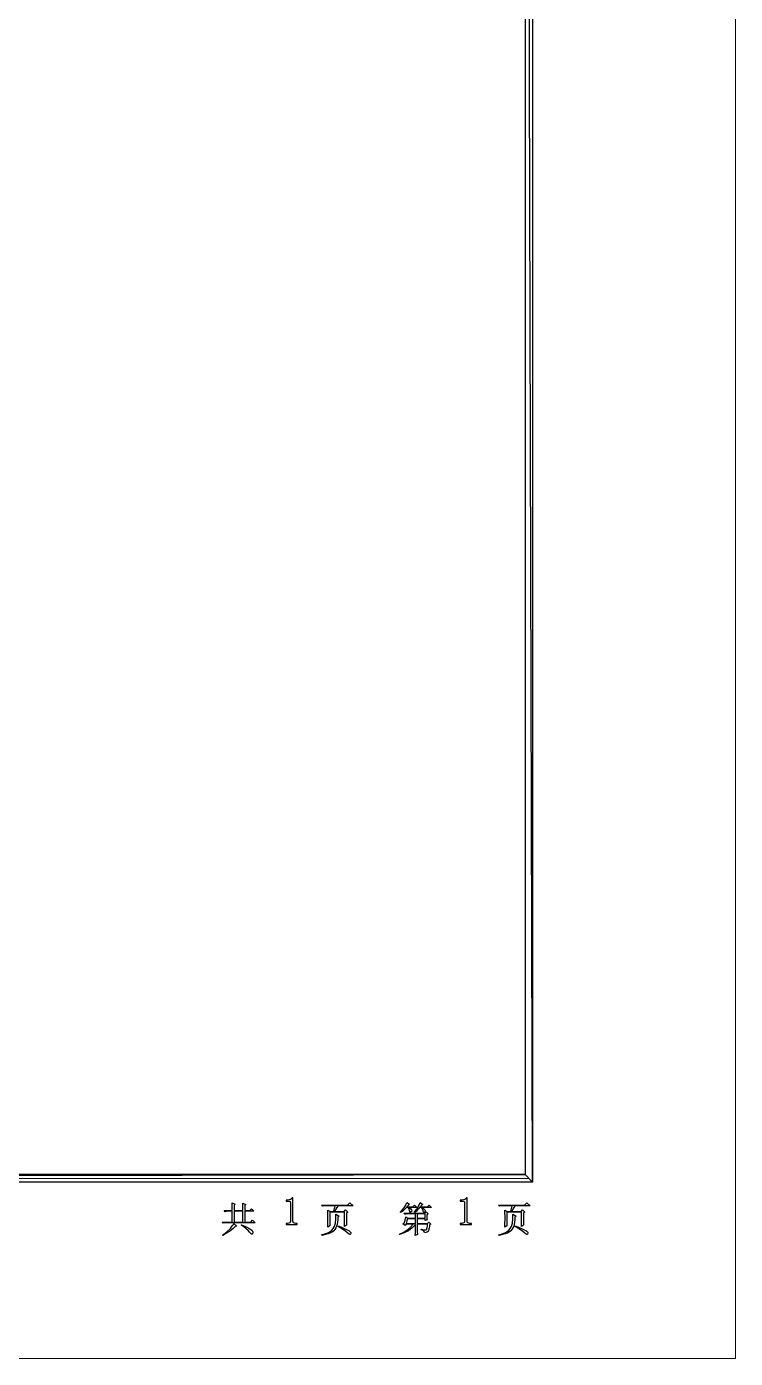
# Model space of a CAD drawing. Header units: centimetres. Extents: x -22.4 to 6.2, y -30.9 to -11.
# Drawn here: x 1.36 to 6.24, y -30.91 to -21.74 of the extents above; entities that cross this region are included whole.
import ezdxf

# ---------------------------------------------------------------- set-up
doc = ezdxf.new("R2010")
doc.units = ezdxf.units.CM
doc.header["$MEASUREMENT"] = 0
doc.layers.add('layer 1', color=7, linetype='Continuous')

msp = doc.modelspace()

# ---------------------------------------------------------------- linework, layer by layer
at = {"layer": 'layer 1'}
for points, knots in [([(4.84575, -11.03577), (4.84575, -11.03577), (4.79495, -11.08657), (4.79495, -11.08657), (4.79495, -11.08657), (4.79495, -11.08657), (4.84575, -29.69206), (4.84575, -29.69206), (4.84575, -29.69206), (4.84575, -29.69206), (4.84575, -11.03577), (4.84575, -11.03577)], [0, 0, 0, 0, 0.25, 0.25, 0.25, 0.25, 0.5, 0.5, 0.5, 0.5, 1, 1, 1, 1]), ([(4.79495, -11.08657), (4.79495, -11.08657), (4.84575, -29.69206), (4.84575, -29.69206), (4.84575, -29.69206), (4.84575, -29.69206), (4.79495, -29.64126), (4.79495, -29.64126), (4.79495, -29.64126), (4.79495, -29.64126), (4.79495, -11.08657), (4.79495, -11.08657)], [0, 0, 0, 0, 0.25, 0.25, 0.25, 0.25, 0.5, 0.5, 0.5, 0.5, 1, 1, 1, 1]), ([(4.84575, -29.69206), (4.84575, -29.69206), (4.79495, -29.64126), (4.79495, -29.64126), (4.79495, -29.64126), (4.79495, -29.64126), (-22.37881, -29.69206), (-22.37881, -29.69206), (-22.37881, -29.69206), (-22.37881, -29.69206), (4.84575, -29.69206), (4.84575, -29.69206)], [0, 0, 0, 0, 0.25, 0.25, 0.25, 0.25, 0.5, 0.5, 0.5, 0.5, 1, 1, 1, 1]), ([(4.79495, -29.64126), (4.79495, -29.64126), (-22.37881, -29.69206), (-22.37881, -29.69206), (-22.37881, -29.69206), (-22.37881, -29.69206), (-22.37881, -29.64126), (-22.37881, -29.64126), (-22.37881, -29.64126), (-22.37881, -29.64126), (4.79495, -29.64126), (4.79495, -29.64126)], [0, 0, 0, 0, 0.25, 0.25, 0.25, 0.25, 0.5, 0.5, 0.5, 0.5, 1, 1, 1, 1]), ([(2.77774, -29.88834), (2.77774, -29.88834), (2.72097, -29.88834), (2.72097, -29.88834), (2.72097, -29.88834), (2.72097, -29.88834), (2.72869, -29.89605), (2.72869, -29.89605), (2.72869, -29.89605), (2.72869, -29.89605), (2.7375, -29.89406), (2.7375, -29.89406), (2.7375, -29.89406), (2.7375, -29.89406), (2.74798, -29.8933), (2.74798, -29.8933), (2.74798, -29.8933), (2.74798, -29.8933), (2.77774, -29.8933), (2.77774, -29.8933), (2.77774, -29.8933), (2.77774, -29.8933), (2.77774, -29.96716), (2.77774, -29.96716), (2.77774, -29.96716), (2.77774, -29.96716), (2.70829, -29.96716), (2.70829, -29.96716), (2.70829, -29.96716), (2.70829, -29.96716), (2.71601, -29.97488), (2.71601, -29.97488), (2.71601, -29.97488), (2.71601, -29.97488), (2.7353, -29.97212), (2.7353, -29.97212), (2.7353, -29.97212), (2.7353, -29.97212), (2.93484, -29.97212), (2.93484, -29.97212), (2.93484, -29.97212), (2.93484, -29.97212), (2.91775, -29.95503), (2.91775, -29.95503), (2.91775, -29.95503), (2.91775, -29.95503), (2.90507, -29.96716), (2.90507, -29.96716), (2.90507, -29.96716), (2.90507, -29.96716), (2.86428, -29.96716), (2.86428, -29.96716), (2.86428, -29.96716), (2.86428, -29.96716), (2.86428, -29.8933), (2.86428, -29.8933), (2.86428, -29.8933), (2.86428, -29.8933), (2.92712, -29.8933), (2.92712, -29.8933), (2.92712, -29.8933), (2.92712, -29.8933), (2.91059, -29.87676), (2.91059, -29.87676), (2.91059, -29.87676), (2.91059, -29.87676), (2.89901, -29.88834), (2.89901, -29.88834), (2.89901, -29.88834), (2.89901, -29.88834), (2.86428, -29.88834), (2.86428, -29.88834), (2.86428, -29.88834), (2.86428, -29.88834), (2.86428, -29.85361), (2.86428, -29.85361), (2.86428, -29.85361), (2.86428, -29.85361), (2.87145, -29.84755), (2.87145, -29.84755), (2.87145, -29.84755), (2.87145, -29.84755), (2.84995, -29.83707), (2.84995, -29.83707), (2.84995, -29.83707), (2.84995, -29.83707), (2.85036, -29.84524), (2.85036, -29.84524), (2.85036, -29.84524), (2.85036, -29.84524), (2.85071, -29.8565), (2.85071, -29.8565), (2.85071, -29.8565), (2.85071, -29.8565), (2.85096, -29.87087), (2.85096, -29.87087), (2.85096, -29.87087), (2.85096, -29.87087), (2.85105, -29.88834), (2.85105, -29.88834), (2.85105, -29.88834), (2.85105, -29.88834), (2.79097, -29.88834), (2.79097, -29.88834), (2.79097, -29.88834), (2.79097, -29.88834), (2.79097, -29.85141), (2.79097, -29.85141), (2.79097, -29.85141), (2.79097, -29.85141), (2.79814, -29.84479), (2.79814, -29.84479), (2.79814, -29.84479), (2.79814, -29.84479), (2.77664, -29.83542), (2.77664, -29.83542), (2.77664, -29.83542), (2.77664, -29.83542), (2.7774, -29.85857), (2.7774, -29.85857), (2.7774, -29.85857), (2.7774, -29.85857), (2.77774, -29.88834), (2.77774, -29.88834)], [0, 0, 0, 0, 0.03125, 0.03125, 0.03125, 0.03125, 0.0625, 0.0625, 0.0625, 0.0625, 0.09375, 0.09375, 0.09375, 0.09375, 0.125, 0.125, 0.125, 0.125, 0.15625, 0.15625, 0.15625, 0.15625, 0.1875, 0.1875, 0.1875, 0.1875, 0.21875, 0.21875, 0.21875, 0.21875, 0.25, 0.25, 0.25, 0.25, 0.28125, 0.28125, 0.28125, 0.28125, 0.3125, 0.3125, 0.3125, 0.3125, 0.34375, 0.34375, 0.34375, 0.34375, 0.375, 0.375, 0.375, 0.375, 0.40625, 0.40625, 0.40625, 0.40625, 0.4375, 0.4375, 0.4375, 0.4375, 0.46875, 0.46875, 0.46875, 0.46875, 0.5, 0.5, 0.5, 0.5, 0.53125, 0.53125, 0.53125, 0.53125, 0.5625, 0.5625, 0.5625, 0.5625, 0.59375, 0.59375, 0.59375, 0.59375, 0.625, 0.625, 0.625, 0.625, 0.65625, 0.65625, 0.65625, 0.65625, 0.6875, 0.6875, 0.6875, 0.6875, 0.71875, 0.71875, 0.71875, 0.71875, 0.75, 0.75, 0.75, 0.75, 0.78125, 0.78125, 0.78125, 0.78125, 0.8125, 0.8125, 0.8125, 0.8125, 0.84375, 0.84375, 0.84375, 0.84375, 0.875, 0.875, 0.875, 0.875, 0.90625, 0.90625, 0.90625, 0.90625, 0.9375, 0.9375, 0.9375, 0.9375, 1, 1, 1, 1]), ([(3.19518, -29.7999), (3.19518, -29.7999), (3.19518, -29.96026), (3.19518, -29.96026), (3.19518, -29.96026), (3.19518, -29.96589), (3.19694, -29.97012), (3.20045, -29.97291), (3.20045, -29.97291), (3.20396, -29.97575), (3.20892, -29.97714), (3.21522, -29.97714), (3.21522, -29.97714), (3.21522, -29.97714), (3.2258, -29.97714), (3.2258, -29.97714), (3.2258, -29.97714), (3.2258, -29.97714), (3.2258, -29.98336), (3.2258, -29.98336), (3.2258, -29.98336), (3.2258, -29.98336), (3.14862, -29.98336), (3.14862, -29.98336), (3.14862, -29.98336), (3.14862, -29.98336), (3.14862, -29.97714), (3.14862, -29.97714), (3.14862, -29.97714), (3.14862, -29.97714), (3.15812, -29.97714), (3.15812, -29.97714), (3.15812, -29.97714), (3.16515, -29.97714), (3.17023, -29.97575), (3.17343, -29.97291), (3.17343, -29.97291), (3.17658, -29.97012), (3.17816, -29.96589), (3.17816, -29.96026), (3.17816, -29.96026), (3.17816, -29.96026), (3.17816, -29.83237), (3.17816, -29.83237), (3.17816, -29.83237), (3.17816, -29.82958), (3.17726, -29.82728), (3.1755, -29.82553), (3.1755, -29.82553), (3.17375, -29.82377), (3.17114, -29.82287), (3.16762, -29.82287), (3.16762, -29.82287), (3.16762, -29.82287), (3.14862, -29.82287), (3.14862, -29.82287), (3.14862, -29.82287), (3.14862, -29.82287), (3.14862, -29.81666), (3.14862, -29.81666), (3.14862, -29.81666), (3.14862, -29.81666), (3.15812, -29.81666), (3.15812, -29.81666), (3.15812, -29.81666), (3.16654, -29.81666), (3.17343, -29.81526), (3.1787, -29.81247), (3.1787, -29.81247), (3.18401, -29.80968), (3.18811, -29.80549), (3.19095, -29.7999), (3.19095, -29.7999), (3.19095, -29.7999), (3.19518, -29.7999), (3.19518, -29.7999)], [0, 0, 0, 0, 0.05, 0.05, 0.05, 0.05, 0.1, 0.1, 0.1, 0.1, 0.15, 0.15, 0.15, 0.15, 0.2, 0.2, 0.2, 0.2, 0.25, 0.25, 0.25, 0.25, 0.3, 0.3, 0.3, 0.3, 0.35, 0.35, 0.35, 0.35, 0.4, 0.4, 0.4, 0.4, 0.45, 0.45, 0.45, 0.45, 0.5, 0.5, 0.5, 0.5, 0.55, 0.55, 0.55, 0.55, 0.6, 0.6, 0.6, 0.6, 0.65, 0.65, 0.65, 0.65, 0.7, 0.7, 0.7, 0.7, 0.75, 0.75, 0.75, 0.75, 0.8, 0.8, 0.8, 0.8, 0.85, 0.85, 0.85, 0.85, 0.9, 0.9, 0.9, 0.9, 1, 1, 1, 1]), ([(3.39113, -29.85085), (3.39113, -29.85085), (3.39885, -29.85857), (3.39885, -29.85857), (3.39885, -29.85857), (3.39885, -29.85857), (3.40788, -29.85609), (3.40788, -29.85609), (3.40788, -29.85609), (3.40788, -29.85609), (3.41814, -29.85526), (3.41814, -29.85526), (3.41814, -29.85526), (3.41814, -29.85526), (3.48705, -29.85526), (3.48705, -29.85526), (3.48705, -29.85526), (3.48705, -29.85526), (3.47712, -29.89495), (3.47712, -29.89495), (3.47712, -29.89495), (3.47712, -29.89495), (3.45232, -29.89495), (3.45232, -29.89495), (3.45232, -29.89495), (3.45232, -29.89495), (3.43578, -29.88613), (3.43578, -29.88613), (3.43578, -29.88613), (3.43578, -29.88613), (3.43689, -29.94787), (3.43689, -29.94787), (3.43689, -29.94787), (3.43689, -29.94787), (3.43654, -29.97695), (3.43654, -29.97695), (3.43654, -29.97695), (3.43654, -29.97695), (3.43578, -30.00189), (3.43578, -30.00189), (3.43578, -30.00189), (3.43578, -30.00189), (3.45011, -29.99362), (3.45011, -29.99362), (3.45011, -29.99362), (3.45011, -29.99362), (3.45011, -29.89991), (3.45011, -29.89991), (3.45011, -29.89991), (3.45011, -29.89991), (3.55044, -29.89991), (3.55044, -29.89991), (3.55044, -29.89991), (3.55044, -29.89991), (3.55044, -29.99748), (3.55044, -29.99748), (3.55044, -29.99748), (3.55044, -29.99748), (3.56477, -29.98866), (3.56477, -29.98866), (3.56477, -29.98866), (3.56477, -29.98866), (3.56429, -29.9726), (3.56429, -29.9726), (3.56429, -29.9726), (3.56429, -29.9726), (3.56422, -29.95118), (3.56422, -29.95118), (3.56422, -29.95118), (3.56422, -29.95118), (3.56422, -29.90487), (3.56422, -29.90487), (3.56422, -29.90487), (3.56422, -29.90487), (3.57359, -29.89881), (3.57359, -29.89881), (3.57359, -29.89881), (3.57359, -29.89881), (3.55705, -29.88448), (3.55705, -29.88448), (3.55705, -29.88448), (3.55705, -29.88448), (3.54768, -29.89495), (3.54768, -29.89495), (3.54768, -29.89495), (3.54768, -29.89495), (3.48319, -29.89495), (3.48319, -29.89495), (3.48319, -29.89495), (3.48319, -29.89495), (3.48638, -29.88813), (3.48638, -29.88813), (3.48638, -29.88813), (3.48638, -29.88813), (3.49097, -29.87924), (3.49097, -29.87924), (3.49097, -29.87924), (3.49097, -29.87924), (3.49691, -29.86829), (3.49691, -29.86829), (3.49691, -29.86829), (3.49691, -29.86829), (3.50413, -29.85526), (3.50413, -29.85526), (3.50413, -29.85526), (3.50413, -29.85526), (3.60942, -29.85526), (3.60942, -29.85526), (3.60942, -29.85526), (3.60942, -29.85526), (3.58792, -29.83597), (3.58792, -29.83597), (3.58792, -29.83597), (3.58792, -29.83597), (3.57193, -29.85085), (3.57193, -29.85085), (3.57193, -29.85085), (3.57193, -29.85085), (3.39113, -29.85085), (3.39113, -29.85085)], [0, 0, 0, 0, 0.0322581, 0.0322581, 0.0322581, 0.0322581, 0.0645161, 0.0645161, 0.0645161, 0.0645161, 0.0967742, 0.0967742, 0.0967742, 0.0967742, 0.1290323, 0.1290323, 0.1290323, 0.1290323, 0.1612903, 0.1612903, 0.1612903, 0.1612903, 0.1935484, 0.1935484, 0.1935484, 0.1935484, 0.2258065, 0.2258065, 0.2258065, 0.2258065, 0.2580645, 0.2580645, 0.2580645, 0.2580645, 0.2903226, 0.2903226, 0.2903226, 0.2903226, 0.3225806, 0.3225806, 0.3225806, 0.3225806, 0.3548387, 0.3548387, 0.3548387, 0.3548387, 0.3870968, 0.3870968, 0.3870968, 0.3870968, 0.4193548, 0.4193548, 0.4193548, 0.4193548, 0.4516129, 0.4516129, 0.4516129, 0.4516129, 0.483871, 0.483871, 0.483871, 0.483871, 0.516129, 0.516129, 0.516129, 0.516129, 0.5483871, 0.5483871, 0.5483871, 0.5483871, 0.5806452, 0.5806452, 0.5806452, 0.5806452, 0.6129032, 0.6129032, 0.6129032, 0.6129032, 0.6451613, 0.6451613, 0.6451613, 0.6451613, 0.6774194, 0.6774194, 0.6774194, 0.6774194, 0.7096774, 0.7096774, 0.7096774, 0.7096774, 0.7419355, 0.7419355, 0.7419355, 0.7419355, 0.7741935, 0.7741935, 0.7741935, 0.7741935, 0.8064516, 0.8064516, 0.8064516, 0.8064516, 0.8387097, 0.8387097, 0.8387097, 0.8387097, 0.8709677, 0.8709677, 0.8709677, 0.8709677, 0.9032258, 0.9032258, 0.9032258, 0.9032258, 0.9354839, 0.9354839, 0.9354839, 0.9354839, 1, 1, 1, 1]), ([(3.99419, -29.86794), (3.99419, -29.86794), (4.04986, -29.86794), (4.04986, -29.86794), (4.04986, -29.86794), (4.04986, -29.86794), (4.03332, -29.85141), (4.03332, -29.85141), (4.03332, -29.85141), (4.03332, -29.85141), (4.02175, -29.86298), (4.02175, -29.86298), (4.02175, -29.86298), (4.02175, -29.86298), (3.98041, -29.86298), (3.98041, -29.86298), (3.98041, -29.86298), (3.98041, -29.86298), (3.99115, -29.85099), (3.99115, -29.85099), (3.99115, -29.85099), (3.99115, -29.85099), (3.9986, -29.84479), (3.9986, -29.84479), (3.9986, -29.84479), (3.9986, -29.84479), (3.9793, -29.83211), (3.9793, -29.83211), (3.9793, -29.83211), (3.9793, -29.83211), (3.97186, -29.85072), (3.97186, -29.85072), (3.97186, -29.85072), (3.97186, -29.85072), (3.96111, -29.86849), (3.96111, -29.86849), (3.96111, -29.86849), (3.96111, -29.86849), (3.94816, -29.8851), (3.94816, -29.8851), (3.94816, -29.8851), (3.94816, -29.8851), (3.93521, -29.89881), (3.93521, -29.89881), (3.93521, -29.89881), (3.93521, -29.89881), (3.93686, -29.90267), (3.93686, -29.90267), (3.93686, -29.90267), (3.93686, -29.90267), (3.94919, -29.89413), (3.94919, -29.89413), (3.94919, -29.89413), (3.94919, -29.89413), (3.95946, -29.88558), (3.95946, -29.88558), (3.95946, -29.88558), (3.95946, -29.88558), (3.97655, -29.86794), (3.97655, -29.86794), (3.97655, -29.86794), (3.97655, -29.86794), (3.98812, -29.86794), (3.98812, -29.86794), (3.98812, -29.86794), (3.98812, -29.86794), (3.99363, -29.87731), (3.99363, -29.87731), (3.99363, -29.87731), (3.99363, -29.87731), (3.99749, -29.88503), (3.99749, -29.88503), (3.99749, -29.88503), (3.99749, -29.88503), (4.00135, -29.89826), (4.00135, -29.89826), (4.00135, -29.89826), (4.00135, -29.89826), (4.00376, -29.90115), (4.00376, -29.90115), (4.00376, -29.90115), (4.00376, -29.90115), (4.00907, -29.89826), (4.00907, -29.89826), (4.00907, -29.89826), (4.00907, -29.89826), (4.01348, -29.89199), (4.01348, -29.89199), (4.01348, -29.89199), (4.01348, -29.89199), (4.01293, -29.88448), (4.01293, -29.88448), (4.01293, -29.88448), (4.01293, -29.88448), (4.00645, -29.87662), (4.00645, -29.87662), (4.00645, -29.87662), (4.00645, -29.87662), (3.99419, -29.86794), (3.99419, -29.86794)], [0, 0, 0, 0, 0.0384615, 0.0384615, 0.0384615, 0.0384615, 0.0769231, 0.0769231, 0.0769231, 0.0769231, 0.1153846, 0.1153846, 0.1153846, 0.1153846, 0.1538462, 0.1538462, 0.1538462, 0.1538462, 0.1923077, 0.1923077, 0.1923077, 0.1923077, 0.2307692, 0.2307692, 0.2307692, 0.2307692, 0.2692308, 0.2692308, 0.2692308, 0.2692308, 0.3076923, 0.3076923, 0.3076923, 0.3076923, 0.3461538, 0.3461538, 0.3461538, 0.3461538, 0.3846154, 0.3846154, 0.3846154, 0.3846154, 0.4230769, 0.4230769, 0.4230769, 0.4230769, 0.4615385, 0.4615385, 0.4615385, 0.4615385, 0.5, 0.5, 0.5, 0.5, 0.5384615, 0.5384615, 0.5384615, 0.5384615, 0.5769231, 0.5769231, 0.5769231, 0.5769231, 0.6153846, 0.6153846, 0.6153846, 0.6153846, 0.6538462, 0.6538462, 0.6538462, 0.6538462, 0.6923077, 0.6923077, 0.6923077, 0.6923077, 0.7307692, 0.7307692, 0.7307692, 0.7307692, 0.7692308, 0.7692308, 0.7692308, 0.7692308, 0.8076923, 0.8076923, 0.8076923, 0.8076923, 0.8461538, 0.8461538, 0.8461538, 0.8461538, 0.8846154, 0.8846154, 0.8846154, 0.8846154, 0.9230769, 0.9230769, 0.9230769, 0.9230769, 1, 1, 1, 1]), ([(4.07136, -29.83322), (4.07136, -29.83322), (4.05868, -29.86243), (4.05868, -29.86243), (4.05868, -29.86243), (4.05868, -29.86243), (4.0482, -29.87904), (4.0482, -29.87904), (4.0482, -29.87904), (4.0482, -29.87904), (4.03277, -29.89771), (4.03277, -29.89771), (4.03277, -29.89771), (4.03277, -29.89771), (4.03553, -29.90102), (4.03553, -29.90102), (4.03553, -29.90102), (4.03553, -29.90102), (4.04676, -29.89144), (4.04676, -29.89144), (4.04676, -29.89144), (4.04676, -29.89144), (4.05427, -29.88393), (4.05427, -29.88393), (4.05427, -29.88393), (4.05427, -29.88393), (4.06054, -29.87697), (4.06054, -29.87697), (4.06054, -29.87697), (4.06054, -29.87697), (4.06805, -29.86794), (4.06805, -29.86794), (4.06805, -29.86794), (4.06805, -29.86794), (4.08183, -29.86794), (4.08183, -29.86794), (4.08183, -29.86794), (4.08183, -29.86794), (4.0872, -29.87745), (4.0872, -29.87745), (4.0872, -29.87745), (4.0872, -29.87745), (4.0901, -29.88448), (4.0901, -29.88448), (4.0901, -29.88448), (4.0901, -29.88448), (4.09451, -29.89716), (4.09451, -29.89716), (4.09451, -29.89716), (4.09451, -29.89716), (4.09596, -29.89962), (4.09596, -29.89962), (4.09596, -29.89962), (4.09596, -29.89962), (4.09788, -29.90033), (4.09788, -29.90033), (4.09788, -29.90033), (4.09788, -29.90033), (4.10032, -29.89917), (4.10032, -29.89917), (4.10032, -29.89917), (4.10032, -29.89917), (4.10333, -29.89605), (4.10333, -29.89605), (4.10333, -29.89605), (4.10333, -29.89605), (4.10705, -29.88896), (4.10705, -29.88896), (4.10705, -29.88896), (4.10705, -29.88896), (4.10498, -29.88227), (4.10498, -29.88227), (4.10498, -29.88227), (4.10498, -29.88227), (4.09802, -29.87552), (4.09802, -29.87552), (4.09802, -29.87552), (4.09802, -29.87552), (4.08734, -29.86794), (4.08734, -29.86794), (4.08734, -29.86794), (4.08734, -29.86794), (4.14908, -29.86794), (4.14908, -29.86794), (4.14908, -29.86794), (4.14908, -29.86794), (4.13309, -29.85141), (4.13309, -29.85141), (4.13309, -29.85141), (4.13309, -29.85141), (4.12152, -29.86298), (4.12152, -29.86298), (4.12152, -29.86298), (4.12152, -29.86298), (4.07191, -29.86298), (4.07191, -29.86298), (4.07191, -29.86298), (4.07191, -29.86298), (4.08231, -29.85113), (4.08231, -29.85113), (4.08231, -29.85113), (4.08231, -29.85113), (4.09065, -29.84589), (4.09065, -29.84589), (4.09065, -29.84589), (4.09065, -29.84589), (4.07136, -29.83322), (4.07136, -29.83322)], [0, 0, 0, 0, 0.0357143, 0.0357143, 0.0357143, 0.0357143, 0.0714286, 0.0714286, 0.0714286, 0.0714286, 0.1071429, 0.1071429, 0.1071429, 0.1071429, 0.1428571, 0.1428571, 0.1428571, 0.1428571, 0.1785714, 0.1785714, 0.1785714, 0.1785714, 0.2142857, 0.2142857, 0.2142857, 0.2142857, 0.25, 0.25, 0.25, 0.25, 0.2857143, 0.2857143, 0.2857143, 0.2857143, 0.3214286, 0.3214286, 0.3214286, 0.3214286, 0.3571429, 0.3571429, 0.3571429, 0.3571429, 0.3928571, 0.3928571, 0.3928571, 0.3928571, 0.4285714, 0.4285714, 0.4285714, 0.4285714, 0.4642857, 0.4642857, 0.4642857, 0.4642857, 0.5, 0.5, 0.5, 0.5, 0.5357143, 0.5357143, 0.5357143, 0.5357143, 0.5714286, 0.5714286, 0.5714286, 0.5714286, 0.6071429, 0.6071429, 0.6071429, 0.6071429, 0.6428571, 0.6428571, 0.6428571, 0.6428571, 0.6785714, 0.6785714, 0.6785714, 0.6785714, 0.7142857, 0.7142857, 0.7142857, 0.7142857, 0.75, 0.75, 0.75, 0.75, 0.7857143, 0.7857143, 0.7857143, 0.7857143, 0.8214286, 0.8214286, 0.8214286, 0.8214286, 0.8571429, 0.8571429, 0.8571429, 0.8571429, 0.8928571, 0.8928571, 0.8928571, 0.8928571, 0.9285714, 0.9285714, 0.9285714, 0.9285714, 1, 1, 1, 1]), ([(4.39463, -29.7999), (4.39463, -29.7999), (4.39463, -29.96026), (4.39463, -29.96026), (4.39463, -29.96026), (4.39463, -29.96589), (4.39639, -29.97012), (4.3999, -29.97291), (4.3999, -29.97291), (4.40341, -29.97575), (4.40837, -29.97714), (4.41467, -29.97714), (4.41467, -29.97714), (4.41467, -29.97714), (4.42525, -29.97714), (4.42525, -29.97714), (4.42525, -29.97714), (4.42525, -29.97714), (4.42525, -29.98336), (4.42525, -29.98336), (4.42525, -29.98336), (4.42525, -29.98336), (4.34807, -29.98336), (4.34807, -29.98336), (4.34807, -29.98336), (4.34807, -29.98336), (4.34807, -29.97714), (4.34807, -29.97714), (4.34807, -29.97714), (4.34807, -29.97714), (4.35757, -29.97714), (4.35757, -29.97714), (4.35757, -29.97714), (4.3646, -29.97714), (4.36968, -29.97575), (4.37288, -29.97291), (4.37288, -29.97291), (4.37603, -29.97012), (4.37761, -29.96589), (4.37761, -29.96026), (4.37761, -29.96026), (4.37761, -29.96026), (4.37761, -29.83237), (4.37761, -29.83237), (4.37761, -29.83237), (4.37761, -29.82958), (4.37671, -29.82728), (4.37495, -29.82553), (4.37495, -29.82553), (4.3732, -29.82377), (4.37059, -29.82287), (4.36707, -29.82287), (4.36707, -29.82287), (4.36707, -29.82287), (4.34807, -29.82287), (4.34807, -29.82287), (4.34807, -29.82287), (4.34807, -29.82287), (4.34807, -29.81666), (4.34807, -29.81666), (4.34807, -29.81666), (4.34807, -29.81666), (4.35757, -29.81666), (4.35757, -29.81666), (4.35757, -29.81666), (4.36599, -29.81666), (4.37288, -29.81526), (4.37815, -29.81247), (4.37815, -29.81247), (4.38346, -29.80968), (4.38756, -29.80549), (4.3904, -29.7999), (4.3904, -29.7999), (4.3904, -29.7999), (4.39463, -29.7999), (4.39463, -29.7999)], [0, 0, 0, 0, 0.05, 0.05, 0.05, 0.05, 0.1, 0.1, 0.1, 0.1, 0.15, 0.15, 0.15, 0.15, 0.2, 0.2, 0.2, 0.2, 0.25, 0.25, 0.25, 0.25, 0.3, 0.3, 0.3, 0.3, 0.35, 0.35, 0.35, 0.35, 0.4, 0.4, 0.4, 0.4, 0.45, 0.45, 0.45, 0.45, 0.5, 0.5, 0.5, 0.5, 0.55, 0.55, 0.55, 0.55, 0.6, 0.6, 0.6, 0.6, 0.65, 0.65, 0.65, 0.65, 0.7, 0.7, 0.7, 0.7, 0.75, 0.75, 0.75, 0.75, 0.8, 0.8, 0.8, 0.8, 0.85, 0.85, 0.85, 0.85, 0.9, 0.9, 0.9, 0.9, 1, 1, 1, 1]), ([(4.61034, -29.85085), (4.61034, -29.85085), (4.61805, -29.85857), (4.61805, -29.85857), (4.61805, -29.85857), (4.61805, -29.85857), (4.62708, -29.85609), (4.62708, -29.85609), (4.62708, -29.85609), (4.62708, -29.85609), (4.63735, -29.85526), (4.63735, -29.85526), (4.63735, -29.85526), (4.63735, -29.85526), (4.70625, -29.85526), (4.70625, -29.85526), (4.70625, -29.85526), (4.70625, -29.85526), (4.69633, -29.89495), (4.69633, -29.89495), (4.69633, -29.89495), (4.69633, -29.89495), (4.67152, -29.89495), (4.67152, -29.89495), (4.67152, -29.89495), (4.67152, -29.89495), (4.65498, -29.88613), (4.65498, -29.88613), (4.65498, -29.88613), (4.65498, -29.88613), (4.65609, -29.94787), (4.65609, -29.94787), (4.65609, -29.94787), (4.65609, -29.94787), (4.65574, -29.97695), (4.65574, -29.97695), (4.65574, -29.97695), (4.65574, -29.97695), (4.65498, -30.00189), (4.65498, -30.00189), (4.65498, -30.00189), (4.65498, -30.00189), (4.66932, -29.99362), (4.66932, -29.99362), (4.66932, -29.99362), (4.66932, -29.99362), (4.66932, -29.89991), (4.66932, -29.89991), (4.66932, -29.89991), (4.66932, -29.89991), (4.76964, -29.89991), (4.76964, -29.89991), (4.76964, -29.89991), (4.76964, -29.89991), (4.76964, -29.99748), (4.76964, -29.99748), (4.76964, -29.99748), (4.76964, -29.99748), (4.78397, -29.98866), (4.78397, -29.98866), (4.78397, -29.98866), (4.78397, -29.98866), (4.78349, -29.9726), (4.78349, -29.9726), (4.78349, -29.9726), (4.78349, -29.9726), (4.78342, -29.95118), (4.78342, -29.95118), (4.78342, -29.95118), (4.78342, -29.95118), (4.78342, -29.90487), (4.78342, -29.90487), (4.78342, -29.90487), (4.78342, -29.90487), (4.79279, -29.89881), (4.79279, -29.89881), (4.79279, -29.89881), (4.79279, -29.89881), (4.77625, -29.88448), (4.77625, -29.88448), (4.77625, -29.88448), (4.77625, -29.88448), (4.76688, -29.89495), (4.76688, -29.89495), (4.76688, -29.89495), (4.76688, -29.89495), (4.70239, -29.89495), (4.70239, -29.89495), (4.70239, -29.89495), (4.70239, -29.89495), (4.70558, -29.88813), (4.70558, -29.88813), (4.70558, -29.88813), (4.70558, -29.88813), (4.71017, -29.87924), (4.71017, -29.87924), (4.71017, -29.87924), (4.71017, -29.87924), (4.71611, -29.86829), (4.71611, -29.86829), (4.71611, -29.86829), (4.71611, -29.86829), (4.72333, -29.85526), (4.72333, -29.85526), (4.72333, -29.85526), (4.72333, -29.85526), (4.82862, -29.85526), (4.82862, -29.85526), (4.82862, -29.85526), (4.82862, -29.85526), (4.80712, -29.83597), (4.80712, -29.83597), (4.80712, -29.83597), (4.80712, -29.83597), (4.79113, -29.85085), (4.79113, -29.85085), (4.79113, -29.85085), (4.79113, -29.85085), (4.61034, -29.85085), (4.61034, -29.85085)], [0, 0, 0, 0, 0.0322581, 0.0322581, 0.0322581, 0.0322581, 0.0645161, 0.0645161, 0.0645161, 0.0645161, 0.0967742, 0.0967742, 0.0967742, 0.0967742, 0.1290323, 0.1290323, 0.1290323, 0.1290323, 0.1612903, 0.1612903, 0.1612903, 0.1612903, 0.1935484, 0.1935484, 0.1935484, 0.1935484, 0.2258065, 0.2258065, 0.2258065, 0.2258065, 0.2580645, 0.2580645, 0.2580645, 0.2580645, 0.2903226, 0.2903226, 0.2903226, 0.2903226, 0.3225806, 0.3225806, 0.3225806, 0.3225806, 0.3548387, 0.3548387, 0.3548387, 0.3548387, 0.3870968, 0.3870968, 0.3870968, 0.3870968, 0.4193548, 0.4193548, 0.4193548, 0.4193548, 0.4516129, 0.4516129, 0.4516129, 0.4516129, 0.483871, 0.483871, 0.483871, 0.483871, 0.516129, 0.516129, 0.516129, 0.516129, 0.5483871, 0.5483871, 0.5483871, 0.5483871, 0.5806452, 0.5806452, 0.5806452, 0.5806452, 0.6129032, 0.6129032, 0.6129032, 0.6129032, 0.6451613, 0.6451613, 0.6451613, 0.6451613, 0.6774194, 0.6774194, 0.6774194, 0.6774194, 0.7096774, 0.7096774, 0.7096774, 0.7096774, 0.7419355, 0.7419355, 0.7419355, 0.7419355, 0.7741935, 0.7741935, 0.7741935, 0.7741935, 0.8064516, 0.8064516, 0.8064516, 0.8064516, 0.8387097, 0.8387097, 0.8387097, 0.8387097, 0.8709677, 0.8709677, 0.8709677, 0.8709677, 0.9032258, 0.9032258, 0.9032258, 0.9032258, 0.9354839, 0.9354839, 0.9354839, 0.9354839, 1, 1, 1, 1]), ([(2.78822, -29.97819), (2.78822, -29.97819), (2.78521, -29.98428), (2.78521, -29.98428), (2.78521, -29.98428), (2.78521, -29.98428), (2.78029, -29.99183), (2.78029, -29.99183), (2.78029, -29.99183), (2.78029, -29.99183), (2.77341, -30.00082), (2.77341, -30.00082), (2.77341, -30.00082), (2.77341, -30.00082), (2.76451, -30.01126), (2.76451, -30.01126), (2.76451, -30.01126), (2.76451, -30.01126), (2.74109, -30.03413), (2.74109, -30.03413), (2.74109, -30.03413), (2.74109, -30.03413), (2.71105, -30.05701), (2.71105, -30.05701), (2.71105, -30.05701), (2.71105, -30.05701), (2.71325, -30.06087), (2.71325, -30.06087), (2.71325, -30.06087), (2.71325, -30.06087), (2.75018, -30.03827), (2.75018, -30.03827), (2.75018, -30.03827), (2.75018, -30.03827), (2.75969, -30.03146), (2.75969, -30.03146), (2.75969, -30.03146), (2.75969, -30.03146), (2.77085, -30.02263), (2.77085, -30.02263), (2.77085, -30.02263), (2.77085, -30.02263), (2.78367, -30.01184), (2.78367, -30.01184), (2.78367, -30.01184), (2.78367, -30.01184), (2.79814, -29.99913), (2.79814, -29.99913), (2.79814, -29.99913), (2.79814, -29.99913), (2.80861, -29.99527), (2.80861, -29.99527), (2.80861, -29.99527), (2.80861, -29.99527), (2.78822, -29.97819), (2.78822, -29.97819)], [0, 0, 0, 0, 0.0666667, 0.0666667, 0.0666667, 0.0666667, 0.1333333, 0.1333333, 0.1333333, 0.1333333, 0.2, 0.2, 0.2, 0.2, 0.2666667, 0.2666667, 0.2666667, 0.2666667, 0.3333333, 0.3333333, 0.3333333, 0.3333333, 0.4, 0.4, 0.4, 0.4, 0.4666667, 0.4666667, 0.4666667, 0.4666667, 0.5333333, 0.5333333, 0.5333333, 0.5333333, 0.6, 0.6, 0.6, 0.6, 0.6666667, 0.6666667, 0.6666667, 0.6666667, 0.7333333, 0.7333333, 0.7333333, 0.7333333, 0.8, 0.8, 0.8, 0.8, 0.8666667, 0.8666667, 0.8666667, 0.8666667, 1, 1, 1, 1]), ([(2.79097, -29.8933), (2.79097, -29.8933), (2.85105, -29.8933), (2.85105, -29.8933), (2.85105, -29.8933), (2.85105, -29.8933), (2.85105, -29.96716), (2.85105, -29.96716), (2.85105, -29.96716), (2.85105, -29.96716), (2.79097, -29.96716), (2.79097, -29.96716), (2.79097, -29.96716), (2.79097, -29.96716), (2.79097, -29.8933), (2.79097, -29.8933)], [0, 0, 0, 0, 0.2, 0.2, 0.2, 0.2, 0.4, 0.4, 0.4, 0.4, 0.6, 0.6, 0.6, 0.6, 1, 1, 1, 1]), ([(3.4909, -29.91424), (3.4909, -29.91424), (3.49008, -29.94601), (3.49008, -29.94601), (3.49008, -29.94601), (3.49008, -29.94601), (3.4876, -29.97488), (3.4876, -29.97488), (3.4876, -29.97488), (3.4876, -29.97488), (3.48451, -29.98811), (3.48451, -29.98811), (3.48451, -29.98811), (3.48451, -29.98811), (3.4794, -30.00051), (3.4794, -30.00051), (3.4794, -30.00051), (3.4794, -30.00051), (3.47233, -30.01209), (3.47233, -30.01209), (3.47233, -30.01209), (3.47233, -30.01209), (3.46334, -30.02283), (3.46334, -30.02283), (3.46334, -30.02283), (3.46334, -30.02283), (3.45148, -30.03264), (3.45148, -30.03264), (3.45148, -30.03264), (3.45148, -30.03264), (3.43578, -30.04137), (3.43578, -30.04137), (3.43578, -30.04137), (3.43578, -30.04137), (3.41637, -30.04896), (3.41637, -30.04896), (3.41637, -30.04896), (3.41637, -30.04896), (3.39334, -30.05536), (3.39334, -30.05536), (3.39334, -30.05536), (3.39334, -30.05536), (3.39444, -30.05921), (3.39444, -30.05921), (3.39444, -30.05921), (3.39444, -30.05921), (3.41883, -30.05364), (3.41883, -30.05364), (3.41883, -30.05364), (3.41883, -30.05364), (3.43909, -30.04771), (3.43909, -30.04771), (3.43909, -30.04771), (3.43909, -30.04771), (3.45521, -30.04146), (3.45521, -30.04146), (3.45521, -30.04146), (3.45521, -30.04146), (3.4672, -30.03496), (3.4672, -30.03496), (3.4672, -30.03496), (3.4672, -30.03496), (3.4765, -30.0273), (3.4765, -30.0273), (3.4765, -30.0273), (3.4765, -30.0273), (3.4845, -30.01836), (3.4845, -30.01836), (3.4845, -30.01836), (3.4845, -30.01836), (3.49115, -30.00806), (3.49115, -30.00806), (3.49115, -30.00806), (3.49115, -30.00806), (3.49642, -29.99638), (3.49642, -29.99638), (3.49642, -29.99638), (3.49642, -29.99638), (3.50012, -29.98346), (3.50012, -29.98346), (3.50012, -29.98346), (3.50012, -29.98346), (3.50289, -29.96868), (3.50289, -29.96868), (3.50289, -29.96868), (3.50289, -29.96868), (3.50463, -29.95204), (3.50463, -29.95204), (3.50463, -29.95204), (3.50463, -29.95204), (3.50524, -29.93354), (3.50524, -29.93354), (3.50524, -29.93354), (3.50524, -29.93354), (3.51406, -29.92692), (3.51406, -29.92692), (3.51406, -29.92692), (3.51406, -29.92692), (3.4909, -29.91424), (3.4909, -29.91424)], [0, 0, 0, 0, 0.0384615, 0.0384615, 0.0384615, 0.0384615, 0.0769231, 0.0769231, 0.0769231, 0.0769231, 0.1153846, 0.1153846, 0.1153846, 0.1153846, 0.1538462, 0.1538462, 0.1538462, 0.1538462, 0.1923077, 0.1923077, 0.1923077, 0.1923077, 0.2307692, 0.2307692, 0.2307692, 0.2307692, 0.2692308, 0.2692308, 0.2692308, 0.2692308, 0.3076923, 0.3076923, 0.3076923, 0.3076923, 0.3461538, 0.3461538, 0.3461538, 0.3461538, 0.3846154, 0.3846154, 0.3846154, 0.3846154, 0.4230769, 0.4230769, 0.4230769, 0.4230769, 0.4615385, 0.4615385, 0.4615385, 0.4615385, 0.5, 0.5, 0.5, 0.5, 0.5384615, 0.5384615, 0.5384615, 0.5384615, 0.5769231, 0.5769231, 0.5769231, 0.5769231, 0.6153846, 0.6153846, 0.6153846, 0.6153846, 0.6538462, 0.6538462, 0.6538462, 0.6538462, 0.6923077, 0.6923077, 0.6923077, 0.6923077, 0.7307692, 0.7307692, 0.7307692, 0.7307692, 0.7692308, 0.7692308, 0.7692308, 0.7692308, 0.8076923, 0.8076923, 0.8076923, 0.8076923, 0.8461538, 0.8461538, 0.8461538, 0.8461538, 0.8846154, 0.8846154, 0.8846154, 0.8846154, 0.9230769, 0.9230769, 0.9230769, 0.9230769, 1, 1, 1, 1]), ([(3.96222, -29.97433), (3.96222, -29.97433), (3.9534, -29.97984), (3.9534, -29.97984), (3.9534, -29.97984), (3.9534, -29.97984), (3.96773, -29.99141), (3.96773, -29.99141), (3.96773, -29.99141), (3.96773, -29.99141), (3.97489, -29.98204), (3.97489, -29.98204), (3.97489, -29.98204), (3.97489, -29.98204), (4.02285, -29.98204), (4.02285, -29.98204), (4.02285, -29.98204), (4.02285, -29.98204), (4.00342, -30.00478), (4.00342, -30.00478), (4.00342, -30.00478), (4.00342, -30.00478), (3.97985, -30.02339), (3.97985, -30.02339), (3.97985, -30.02339), (3.97985, -30.02339), (3.95422, -30.03868), (3.95422, -30.03868), (3.95422, -30.03868), (3.95422, -30.03868), (3.92859, -30.0515), (3.92859, -30.0515), (3.92859, -30.0515), (3.92859, -30.0515), (3.92914, -30.05425), (3.92914, -30.05425), (3.92914, -30.05425), (3.92914, -30.05425), (3.96146, -30.0422), (3.96146, -30.0422), (3.96146, -30.0422), (3.96146, -30.0422), (3.99088, -30.02724), (3.99088, -30.02724), (3.99088, -30.02724), (3.99088, -30.02724), (4.01699, -30.00816), (4.01699, -30.00816), (4.01699, -30.00816), (4.01699, -30.00816), (4.03939, -29.9837), (4.03939, -29.9837), (4.03939, -29.9837), (4.03939, -29.9837), (4.03939, -30.01457), (4.03939, -30.01457), (4.03939, -30.01457), (4.03939, -30.01457), (4.03904, -30.03896), (4.03904, -30.03896), (4.03904, -30.03896), (4.03904, -30.03896), (4.03828, -30.05921), (4.03828, -30.05921), (4.03828, -30.05921), (4.03828, -30.05921), (4.05261, -30.05425), (4.05261, -30.05425), (4.05261, -30.05425), (4.05261, -30.05425), (4.05206, -30.03), (4.05206, -30.03), (4.05206, -30.03), (4.05206, -30.03), (4.05206, -29.98204), (4.05206, -29.98204), (4.05206, -29.98204), (4.05206, -29.98204), (4.12317, -29.98204), (4.12317, -29.98204), (4.12317, -29.98204), (4.12317, -29.98204), (4.12121, -29.99506), (4.12121, -29.99506), (4.12121, -29.99506), (4.12121, -29.99506), (4.11945, -30.00513), (4.11945, -30.00513), (4.11945, -30.00513), (4.11945, -30.00513), (4.1179, -30.0122), (4.1179, -30.0122), (4.1179, -30.0122), (4.1179, -30.0122), (4.11656, -30.01622), (4.11656, -30.01622), (4.11656, -30.01622), (4.11656, -30.01622), (4.11332, -30.02022), (4.11332, -30.02022), (4.11332, -30.02022), (4.11332, -30.02022), (4.10884, -30.02173), (4.10884, -30.02173), (4.10884, -30.02173), (4.10884, -30.02173), (4.10512, -30.02164), (4.10512, -30.02164), (4.10512, -30.02164), (4.10512, -30.02164), (4.09892, -30.02056), (4.09892, -30.02056), (4.09892, -30.02056), (4.09892, -30.02056), (4.09023, -30.01855), (4.09023, -30.01855), (4.09023, -30.01855), (4.09023, -30.01855), (4.07907, -30.01567), (4.07907, -30.01567), (4.07907, -30.01567), (4.07907, -30.01567), (4.07907, -30.01953), (4.07907, -30.01953), (4.07907, -30.01953), (4.07907, -30.01953), (4.08992, -30.025), (4.08992, -30.025), (4.08992, -30.025), (4.08992, -30.025), (4.09768, -30.03069), (4.09768, -30.03069), (4.09768, -30.03069), (4.09768, -30.03069), (4.10233, -30.03658), (4.10233, -30.03658), (4.10233, -30.03658), (4.10233, -30.03658), (4.10388, -30.04268), (4.10388, -30.04268), (4.10388, -30.04268), (4.10388, -30.04268), (4.11711, -30.03827), (4.11711, -30.03827), (4.11711, -30.03827), (4.11711, -30.03827), (4.12165, -30.03558), (4.12165, -30.03558), (4.12165, -30.03558), (4.12165, -30.03558), (4.12537, -30.03165), (4.12537, -30.03165), (4.12537, -30.03165), (4.12537, -30.03165), (4.12854, -30.02635), (4.12854, -30.02635), (4.12854, -30.02635), (4.12854, -30.02635), (4.13089, -30.01898), (4.13089, -30.01898), (4.13089, -30.01898), (4.13089, -30.01898), (4.13191, -30.01389), (4.13191, -30.01389), (4.13191, -30.01389), (4.13191, -30.01389), (4.1333, -30.00685), (4.1333, -30.00685), (4.1333, -30.00685), (4.1333, -30.00685), (4.135, -29.99774), (4.135, -29.99774), (4.135, -29.99774), (4.135, -29.99774), (4.13695, -29.98645), (4.13695, -29.98645), (4.13695, -29.98645), (4.13695, -29.98645), (4.14522, -29.98094), (4.14522, -29.98094), (4.14522, -29.98094), (4.14522, -29.98094), (4.13199, -29.96716), (4.13199, -29.96716), (4.13199, -29.96716), (4.13199, -29.96716), (4.12207, -29.97708), (4.12207, -29.97708), (4.12207, -29.97708), (4.12207, -29.97708), (4.05206, -29.97708), (4.05206, -29.97708), (4.05206, -29.97708), (4.05206, -29.97708), (4.05206, -29.94622), (4.05206, -29.94622), (4.05206, -29.94622), (4.05206, -29.94622), (4.10608, -29.94622), (4.10608, -29.94622), (4.10608, -29.94622), (4.10608, -29.94622), (4.10608, -29.95779), (4.10608, -29.95779), (4.10608, -29.95779), (4.10608, -29.95779), (4.11931, -29.95173), (4.11931, -29.95173), (4.11931, -29.95173), (4.11931, -29.95173), (4.11867, -29.94635), (4.11867, -29.94635), (4.11867, -29.94635), (4.11867, -29.94635), (4.11835, -29.9385), (4.11835, -29.9385), (4.11835, -29.9385), (4.11835, -29.9385), (4.11823, -29.92816), (4.11823, -29.92816), (4.11823, -29.92816), (4.11823, -29.92816), (4.11821, -29.91535), (4.11821, -29.91535), (4.11821, -29.91535), (4.11821, -29.91535), (4.12593, -29.91039), (4.12593, -29.91039), (4.12593, -29.91039), (4.12593, -29.91039), (4.1127, -29.89716), (4.1127, -29.89716), (4.1127, -29.89716), (4.1127, -29.89716), (4.10278, -29.90653), (4.10278, -29.90653), (4.10278, -29.90653), (4.10278, -29.90653), (3.95946, -29.90653), (3.95946, -29.90653), (3.95946, -29.90653), (3.95946, -29.90653), (3.96718, -29.91424), (3.96718, -29.91424), (3.96718, -29.91424), (3.96718, -29.91424), (3.976, -29.91225), (3.976, -29.91225), (3.976, -29.91225), (3.976, -29.91225), (3.98647, -29.91149), (3.98647, -29.91149), (3.98647, -29.91149), (3.98647, -29.91149), (4.03939, -29.91149), (4.03939, -29.91149), (4.03939, -29.91149), (4.03939, -29.91149), (4.03939, -29.94125), (4.03939, -29.94125), (4.03939, -29.94125), (4.03939, -29.94125), (3.98702, -29.94125), (3.98702, -29.94125), (3.98702, -29.94125), (3.98702, -29.94125), (3.97269, -29.93188), (3.97269, -29.93188), (3.97269, -29.93188), (3.97269, -29.93188), (3.96745, -29.95497), (3.96745, -29.95497), (3.96745, -29.95497), (3.96745, -29.95497), (3.96222, -29.97433), (3.96222, -29.97433)], [0, 0, 0, 0, 0.0142857, 0.0142857, 0.0142857, 0.0142857, 0.0285714, 0.0285714, 0.0285714, 0.0285714, 0.0428571, 0.0428571, 0.0428571, 0.0428571, 0.0571429, 0.0571429, 0.0571429, 0.0571429, 0.0714286, 0.0714286, 0.0714286, 0.0714286, 0.0857143, 0.0857143, 0.0857143, 0.0857143, 0.1, 0.1, 0.1, 0.1, 0.1142857, 0.1142857, 0.1142857, 0.1142857, 0.1285714, 0.1285714, 0.1285714, 0.1285714, 0.1428571, 0.1428571, 0.1428571, 0.1428571, 0.1571429, 0.1571429, 0.1571429, 0.1571429, 0.1714286, 0.1714286, 0.1714286, 0.1714286, 0.1857143, 0.1857143, 0.1857143, 0.1857143, 0.2, 0.2, 0.2, 0.2, 0.2142857, 0.2142857, 0.2142857, 0.2142857, 0.2285714, 0.2285714, 0.2285714, 0.2285714, 0.2428571, 0.2428571, 0.2428571, 0.2428571, 0.2571429, 0.2571429, 0.2571429, 0.2571429, 0.2714286, 0.2714286, 0.2714286, 0.2714286, 0.2857143, 0.2857143, 0.2857143, 0.2857143, 0.3, 0.3, 0.3, 0.3, 0.3142857, 0.3142857, 0.3142857, 0.3142857, 0.3285714, 0.3285714, 0.3285714, 0.3285714, 0.3428571, 0.3428571, 0.3428571, 0.3428571, 0.3571429, 0.3571429, 0.3571429, 0.3571429, 0.3714286, 0.3714286, 0.3714286, 0.3714286, 0.3857143, 0.3857143, 0.3857143, 0.3857143, 0.4, 0.4, 0.4, 0.4, 0.4142857, 0.4142857, 0.4142857, 0.4142857, 0.4285714, 0.4285714, 0.4285714, 0.4285714, 0.4428571, 0.4428571, 0.4428571, 0.4428571, 0.4571429, 0.4571429, 0.4571429, 0.4571429, 0.4714286, 0.4714286, 0.4714286, 0.4714286, 0.4857143, 0.4857143, 0.4857143, 0.4857143, 0.5, 0.5, 0.5, 0.5, 0.5142857, 0.5142857, 0.5142857, 0.5142857, 0.5285714, 0.5285714, 0.5285714, 0.5285714, 0.5428571, 0.5428571, 0.5428571, 0.5428571, 0.5571429, 0.5571429, 0.5571429, 0.5571429, 0.5714286, 0.5714286, 0.5714286, 0.5714286, 0.5857143, 0.5857143, 0.5857143, 0.5857143, 0.6, 0.6, 0.6, 0.6, 0.6142857, 0.6142857, 0.6142857, 0.6142857, 0.6285714, 0.6285714, 0.6285714, 0.6285714, 0.6428571, 0.6428571, 0.6428571, 0.6428571, 0.6571429, 0.6571429, 0.6571429, 0.6571429, 0.6714286, 0.6714286, 0.6714286, 0.6714286, 0.6857143, 0.6857143, 0.6857143, 0.6857143, 0.7, 0.7, 0.7, 0.7, 0.7142857, 0.7142857, 0.7142857, 0.7142857, 0.7285714, 0.7285714, 0.7285714, 0.7285714, 0.7428571, 0.7428571, 0.7428571, 0.7428571, 0.7571429, 0.7571429, 0.7571429, 0.7571429, 0.7714286, 0.7714286, 0.7714286, 0.7714286, 0.7857143, 0.7857143, 0.7857143, 0.7857143, 0.8, 0.8, 0.8, 0.8, 0.8142857, 0.8142857, 0.8142857, 0.8142857, 0.8285714, 0.8285714, 0.8285714, 0.8285714, 0.8428571, 0.8428571, 0.8428571, 0.8428571, 0.8571429, 0.8571429, 0.8571429, 0.8571429, 0.8714286, 0.8714286, 0.8714286, 0.8714286, 0.8857143, 0.8857143, 0.8857143, 0.8857143, 0.9, 0.9, 0.9, 0.9, 0.9142857, 0.9142857, 0.9142857, 0.9142857, 0.9285714, 0.9285714, 0.9285714, 0.9285714, 0.9428571, 0.9428571, 0.9428571, 0.9428571, 0.9571429, 0.9571429, 0.9571429, 0.9571429, 0.9714286, 0.9714286, 0.9714286, 0.9714286, 1, 1, 1, 1]), ([(3.98426, -29.94622), (3.98426, -29.94622), (4.03939, -29.94622), (4.03939, -29.94622), (4.03939, -29.94622), (4.03939, -29.94622), (4.03939, -29.97708), (4.03939, -29.97708), (4.03939, -29.97708), (4.03939, -29.97708), (3.97544, -29.97708), (3.97544, -29.97708), (3.97544, -29.97708), (3.97544, -29.97708), (3.98006, -29.95979), (3.98006, -29.95979), (3.98006, -29.95979), (3.98006, -29.95979), (3.98426, -29.94622), (3.98426, -29.94622)], [0, 0, 0, 0, 0.1666667, 0.1666667, 0.1666667, 0.1666667, 0.3333333, 0.3333333, 0.3333333, 0.3333333, 0.5, 0.5, 0.5, 0.5, 0.6666667, 0.6666667, 0.6666667, 0.6666667, 1, 1, 1, 1]), ([(4.05206, -29.91149), (4.05206, -29.91149), (4.10608, -29.91149), (4.10608, -29.91149), (4.10608, -29.91149), (4.10608, -29.91149), (4.10608, -29.94125), (4.10608, -29.94125), (4.10608, -29.94125), (4.10608, -29.94125), (4.05206, -29.94125), (4.05206, -29.94125), (4.05206, -29.94125), (4.05206, -29.94125), (4.05206, -29.91149), (4.05206, -29.91149)], [0, 0, 0, 0, 0.2, 0.2, 0.2, 0.2, 0.4, 0.4, 0.4, 0.4, 0.6, 0.6, 0.6, 0.6, 1, 1, 1, 1]), ([(4.71011, -29.91424), (4.71011, -29.91424), (4.70928, -29.94601), (4.70928, -29.94601), (4.70928, -29.94601), (4.70928, -29.94601), (4.7068, -29.97488), (4.7068, -29.97488), (4.7068, -29.97488), (4.7068, -29.97488), (4.70371, -29.98811), (4.70371, -29.98811), (4.70371, -29.98811), (4.70371, -29.98811), (4.6986, -30.00051), (4.6986, -30.00051), (4.6986, -30.00051), (4.6986, -30.00051), (4.69153, -30.01209), (4.69153, -30.01209), (4.69153, -30.01209), (4.69153, -30.01209), (4.68255, -30.02283), (4.68255, -30.02283), (4.68255, -30.02283), (4.68255, -30.02283), (4.67068, -30.03264), (4.67068, -30.03264), (4.67068, -30.03264), (4.67068, -30.03264), (4.65498, -30.04137), (4.65498, -30.04137), (4.65498, -30.04137), (4.65498, -30.04137), (4.63557, -30.04896), (4.63557, -30.04896), (4.63557, -30.04896), (4.63557, -30.04896), (4.61254, -30.05536), (4.61254, -30.05536), (4.61254, -30.05536), (4.61254, -30.05536), (4.61364, -30.05921), (4.61364, -30.05921), (4.61364, -30.05921), (4.61364, -30.05921), (4.63803, -30.05364), (4.63803, -30.05364), (4.63803, -30.05364), (4.63803, -30.05364), (4.65829, -30.04771), (4.65829, -30.04771), (4.65829, -30.04771), (4.65829, -30.04771), (4.67441, -30.04146), (4.67441, -30.04146), (4.67441, -30.04146), (4.67441, -30.04146), (4.6864, -30.03496), (4.6864, -30.03496), (4.6864, -30.03496), (4.6864, -30.03496), (4.6957, -30.0273), (4.6957, -30.0273), (4.6957, -30.0273), (4.6957, -30.0273), (4.7037, -30.01836), (4.7037, -30.01836), (4.7037, -30.01836), (4.7037, -30.01836), (4.71036, -30.00806), (4.71036, -30.00806), (4.71036, -30.00806), (4.71036, -30.00806), (4.71562, -29.99638), (4.71562, -29.99638), (4.71562, -29.99638), (4.71562, -29.99638), (4.71932, -29.98346), (4.71932, -29.98346), (4.71932, -29.98346), (4.71932, -29.98346), (4.72209, -29.96868), (4.72209, -29.96868), (4.72209, -29.96868), (4.72209, -29.96868), (4.72383, -29.95204), (4.72383, -29.95204), (4.72383, -29.95204), (4.72383, -29.95204), (4.72444, -29.93354), (4.72444, -29.93354), (4.72444, -29.93354), (4.72444, -29.93354), (4.73326, -29.92692), (4.73326, -29.92692), (4.73326, -29.92692), (4.73326, -29.92692), (4.71011, -29.91424), (4.71011, -29.91424)], [0, 0, 0, 0, 0.0384615, 0.0384615, 0.0384615, 0.0384615, 0.0769231, 0.0769231, 0.0769231, 0.0769231, 0.1153846, 0.1153846, 0.1153846, 0.1153846, 0.1538462, 0.1538462, 0.1538462, 0.1538462, 0.1923077, 0.1923077, 0.1923077, 0.1923077, 0.2307692, 0.2307692, 0.2307692, 0.2307692, 0.2692308, 0.2692308, 0.2692308, 0.2692308, 0.3076923, 0.3076923, 0.3076923, 0.3076923, 0.3461538, 0.3461538, 0.3461538, 0.3461538, 0.3846154, 0.3846154, 0.3846154, 0.3846154, 0.4230769, 0.4230769, 0.4230769, 0.4230769, 0.4615385, 0.4615385, 0.4615385, 0.4615385, 0.5, 0.5, 0.5, 0.5, 0.5384615, 0.5384615, 0.5384615, 0.5384615, 0.5769231, 0.5769231, 0.5769231, 0.5769231, 0.6153846, 0.6153846, 0.6153846, 0.6153846, 0.6538462, 0.6538462, 0.6538462, 0.6538462, 0.6923077, 0.6923077, 0.6923077, 0.6923077, 0.7307692, 0.7307692, 0.7307692, 0.7307692, 0.7692308, 0.7692308, 0.7692308, 0.7692308, 0.8076923, 0.8076923, 0.8076923, 0.8076923, 0.8461538, 0.8461538, 0.8461538, 0.8461538, 0.8846154, 0.8846154, 0.8846154, 0.8846154, 0.9230769, 0.9230769, 0.9230769, 0.9230769, 1, 1, 1, 1]), ([(2.83948, -29.98976), (2.83948, -29.98976), (2.8586, -30.00259), (2.8586, -30.00259), (2.8586, -30.00259), (2.8586, -30.00259), (2.87462, -30.01463), (2.87462, -30.01463), (2.87462, -30.01463), (2.87462, -30.01463), (2.88754, -30.02596), (2.88754, -30.02596), (2.88754, -30.02596), (2.88754, -30.02596), (2.89736, -30.03661), (2.89736, -30.03661), (2.89736, -30.03661), (2.89736, -30.03661), (2.90481, -30.04531), (2.90481, -30.04531), (2.90481, -30.04531), (2.90481, -30.04531), (2.91066, -30.04998), (2.91066, -30.04998), (2.91066, -30.04998), (2.91066, -30.04998), (2.91495, -30.05072), (2.91495, -30.05072), (2.91495, -30.05072), (2.91495, -30.05072), (2.91775, -30.04764), (2.91775, -30.04764), (2.91775, -30.04764), (2.91775, -30.04764), (2.91892, -30.0373), (2.91892, -30.0373), (2.91892, -30.0373), (2.91892, -30.0373), (2.91389, -30.02614), (2.91389, -30.02614), (2.91389, -30.02614), (2.91389, -30.02614), (2.90624, -30.01931), (2.90624, -30.01931), (2.90624, -30.01931), (2.90624, -30.01931), (2.8915, -30.01036), (2.8915, -30.01036), (2.8915, -30.01036), (2.8915, -30.01036), (2.86963, -29.99924), (2.86963, -29.99924), (2.86963, -29.99924), (2.86963, -29.99924), (2.84058, -29.9859), (2.84058, -29.9859), (2.84058, -29.9859), (2.84058, -29.9859), (2.83948, -29.98976), (2.83948, -29.98976)], [0, 0, 0, 0, 0.0625, 0.0625, 0.0625, 0.0625, 0.125, 0.125, 0.125, 0.125, 0.1875, 0.1875, 0.1875, 0.1875, 0.25, 0.25, 0.25, 0.25, 0.3125, 0.3125, 0.3125, 0.3125, 0.375, 0.375, 0.375, 0.375, 0.4375, 0.4375, 0.4375, 0.4375, 0.5, 0.5, 0.5, 0.5, 0.5625, 0.5625, 0.5625, 0.5625, 0.625, 0.625, 0.625, 0.625, 0.6875, 0.6875, 0.6875, 0.6875, 0.75, 0.75, 0.75, 0.75, 0.8125, 0.8125, 0.8125, 0.8125, 0.875, 0.875, 0.875, 0.875, 1, 1, 1, 1]), ([(3.50909, -29.99417), (3.50909, -29.99417), (3.50689, -29.99803), (3.50689, -29.99803), (3.50689, -29.99803), (3.50689, -29.99803), (3.52455, -30.00888), (3.52455, -30.00888), (3.52455, -30.00888), (3.52455, -30.00888), (3.53941, -30.01829), (3.53941, -30.01829), (3.53941, -30.01829), (3.53941, -30.01829), (3.55138, -30.02624), (3.55138, -30.02624), (3.55138, -30.02624), (3.55138, -30.02624), (3.56036, -30.03276), (3.56036, -30.03276), (3.56036, -30.03276), (3.56036, -30.03276), (3.57359, -30.04344), (3.57359, -30.04344), (3.57359, -30.04344), (3.57359, -30.04344), (3.58351, -30.05205), (3.58351, -30.05205), (3.58351, -30.05205), (3.58351, -30.05205), (3.58723, -30.0542), (3.58723, -30.0542), (3.58723, -30.0542), (3.58723, -30.0542), (3.59012, -30.05398), (3.59012, -30.05398), (3.59012, -30.05398), (3.59012, -30.05398), (3.59219, -30.05127), (3.59219, -30.05127), (3.59219, -30.05127), (3.59219, -30.05127), (3.59343, -30.04599), (3.59343, -30.04599), (3.59343, -30.04599), (3.59343, -30.04599), (3.59314, -30.03977), (3.59314, -30.03977), (3.59314, -30.03977), (3.59314, -30.03977), (3.59067, -30.03427), (3.59067, -30.03427), (3.59067, -30.03427), (3.59067, -30.03427), (3.58614, -30.0294), (3.58614, -30.0294), (3.58614, -30.0294), (3.58614, -30.0294), (3.57965, -30.02504), (3.57965, -30.02504), (3.57965, -30.02504), (3.57965, -30.02504), (3.56932, -30.02006), (3.56932, -30.02006), (3.56932, -30.02006), (3.56932, -30.02006), (3.55409, -30.01333), (3.55409, -30.01333), (3.55409, -30.01333), (3.55409, -30.01333), (3.53399, -30.00473), (3.53399, -30.00473), (3.53399, -30.00473), (3.53399, -30.00473), (3.50909, -29.99417), (3.50909, -29.99417)], [0, 0, 0, 0, 0.05, 0.05, 0.05, 0.05, 0.1, 0.1, 0.1, 0.1, 0.15, 0.15, 0.15, 0.15, 0.2, 0.2, 0.2, 0.2, 0.25, 0.25, 0.25, 0.25, 0.3, 0.3, 0.3, 0.3, 0.35, 0.35, 0.35, 0.35, 0.4, 0.4, 0.4, 0.4, 0.45, 0.45, 0.45, 0.45, 0.5, 0.5, 0.5, 0.5, 0.55, 0.55, 0.55, 0.55, 0.6, 0.6, 0.6, 0.6, 0.65, 0.65, 0.65, 0.65, 0.7, 0.7, 0.7, 0.7, 0.75, 0.75, 0.75, 0.75, 0.8, 0.8, 0.8, 0.8, 0.85, 0.85, 0.85, 0.85, 0.9, 0.9, 0.9, 0.9, 1, 1, 1, 1]), ([(4.7283, -29.99417), (4.7283, -29.99417), (4.72609, -29.99803), (4.72609, -29.99803), (4.72609, -29.99803), (4.72609, -29.99803), (4.74375, -30.00888), (4.74375, -30.00888), (4.74375, -30.00888), (4.74375, -30.00888), (4.75861, -30.01829), (4.75861, -30.01829), (4.75861, -30.01829), (4.75861, -30.01829), (4.77058, -30.02624), (4.77058, -30.02624), (4.77058, -30.02624), (4.77058, -30.02624), (4.77956, -30.03276), (4.77956, -30.03276), (4.77956, -30.03276), (4.77956, -30.03276), (4.79279, -30.04344), (4.79279, -30.04344), (4.79279, -30.04344), (4.79279, -30.04344), (4.80271, -30.05205), (4.80271, -30.05205), (4.80271, -30.05205), (4.80271, -30.05205), (4.80643, -30.0542), (4.80643, -30.0542), (4.80643, -30.0542), (4.80643, -30.0542), (4.80932, -30.05398), (4.80932, -30.05398), (4.80932, -30.05398), (4.80932, -30.05398), (4.81139, -30.05127), (4.81139, -30.05127), (4.81139, -30.05127), (4.81139, -30.05127), (4.81263, -30.04599), (4.81263, -30.04599), (4.81263, -30.04599), (4.81263, -30.04599), (4.81234, -30.03977), (4.81234, -30.03977), (4.81234, -30.03977), (4.81234, -30.03977), (4.80988, -30.03427), (4.80988, -30.03427), (4.80988, -30.03427), (4.80988, -30.03427), (4.80535, -30.0294), (4.80535, -30.0294), (4.80535, -30.0294), (4.80535, -30.0294), (4.79885, -30.02504), (4.79885, -30.02504), (4.79885, -30.02504), (4.79885, -30.02504), (4.78852, -30.02006), (4.78852, -30.02006), (4.78852, -30.02006), (4.78852, -30.02006), (4.77329, -30.01333), (4.77329, -30.01333), (4.77329, -30.01333), (4.77329, -30.01333), (4.7532, -30.00473), (4.7532, -30.00473), (4.7532, -30.00473), (4.7532, -30.00473), (4.7283, -29.99417), (4.7283, -29.99417)], [0, 0, 0, 0, 0.05, 0.05, 0.05, 0.05, 0.1, 0.1, 0.1, 0.1, 0.15, 0.15, 0.15, 0.15, 0.2, 0.2, 0.2, 0.2, 0.25, 0.25, 0.25, 0.25, 0.3, 0.3, 0.3, 0.3, 0.35, 0.35, 0.35, 0.35, 0.4, 0.4, 0.4, 0.4, 0.45, 0.45, 0.45, 0.45, 0.5, 0.5, 0.5, 0.5, 0.55, 0.55, 0.55, 0.55, 0.6, 0.6, 0.6, 0.6, 0.65, 0.65, 0.65, 0.65, 0.7, 0.7, 0.7, 0.7, 0.75, 0.75, 0.75, 0.75, 0.8, 0.8, 0.8, 0.8, 0.85, 0.85, 0.85, 0.85, 0.9, 0.9, 0.9, 0.9, 1, 1, 1, 1])]:
    msp.add_open_spline(points, degree=3, knots=knots, dxfattribs=at)
at = {"layer": 'layer 1', "lineweight": 9}
msp.add_open_spline([(-21.92211, -30.90598), (-21.92211, -30.90598), (6.24226, -30.90598), (6.24226, -30.90598), (6.24226, -30.90598), (6.24226, -30.90598), (6.24226, -11.33528), (6.24226, -11.33528), (6.24226, -11.33528), (6.24226, -11.33528), (-21.92211, -11.33528), (-21.92211, -11.33528), (-21.92211, -11.33528), (-21.92211, -11.33528), (-21.92211, -30.90598), (-21.92211, -30.90598)], degree=3, knots=[0, 0, 0, 0, 0.2, 0.2, 0.2, 0.2, 0.4, 0.4, 0.4, 0.4, 0.6, 0.6, 0.6, 0.6, 1, 1, 1, 1], dxfattribs=at)
msp.add_open_spline([(4.82035, -29.66666), (4.82035, -29.66666), (-3.15525, -29.66666), (-3.15525, -29.66666)], degree=3, dxfattribs=at)

doc.saveas('drawing.dxf')
